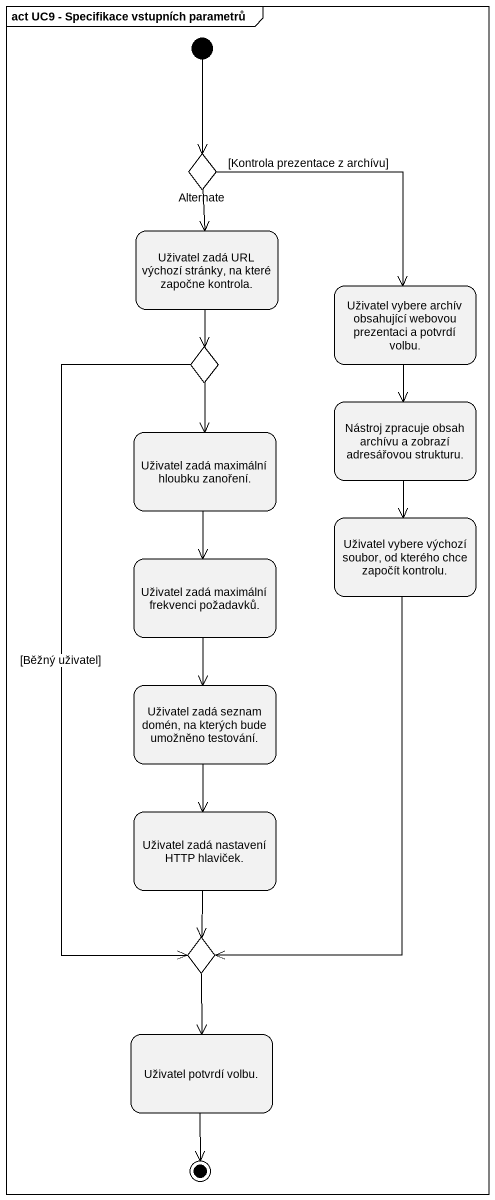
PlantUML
@startuml
mainframe act UC9 - Specifikace vstupních parametrů
hide empty description
state Alternate <<choice>>
state "Uživatel zadá URL výchozí stránky, na které započne kontrola." as Uživatel_zadá_URL_výchozí
state "Uživatel vybere archív obsahující webovou prezentaci a potvrdí volbu." as Uživatel_vybere_archív
state choice1 <<choice>>
state "Nástroj zpracuje obsah archívu a zobrazí adresářovou strukturu." as Nástroj_zpracuje_obsah
state "Uživatel zadá maximální hloubku zanoření." as Uživatel_zadá_maximální
state "Uživatel vybere výchozí soubor, od kterého chce započít kontrolu." as Uživatel_vybere_výchozí
state "Uživatel zadá maximální frekvenci požadavků." as Uživatel_zadá_maximální_2
state "Uživatel zadá seznam domén, na kterých bude umožněno testování." as Uživatel_zadá_seznam_domén
state "Uživatel zadá nastavení HTTP hlaviček." as Uživatel_zadá_nastavení
state choice2 <<choice>>
state "Uživatel potvrdí volbu." as Uživatel_potvrdí_volbu
[*] --> Alternate
Alternate --> Uživatel_zadá_URL_výchozí
Alternate --> Uživatel_vybere_archív : [Kontrola prezentace z archívu]
Uživatel_zadá_URL_výchozí --> choice1
Uživatel_vybere_archív --> Nástroj_zpracuje_obsah
choice1 --> Uživatel_zadá_maximální
choice1 --> choice2 : [Běžný uživatel]
Nástroj_zpracuje_obsah --> Uživatel_vybere_výchozí
Uživatel_zadá_maximální --> Uživatel_zadá_maximální_2
Uživatel_vybere_výchozí --> choice2
Uživatel_zadá_maximální_2 --> Uživatel_zadá_seznam_domén
Uživatel_zadá_seznam_domén --> Uživatel_zadá_nastavení
Uživatel_zadá_nastavení --> choice2
choice2 --> Uživatel_potvrdí_volbu
Uživatel_potvrdí_volbu --> [*]
@enduml
